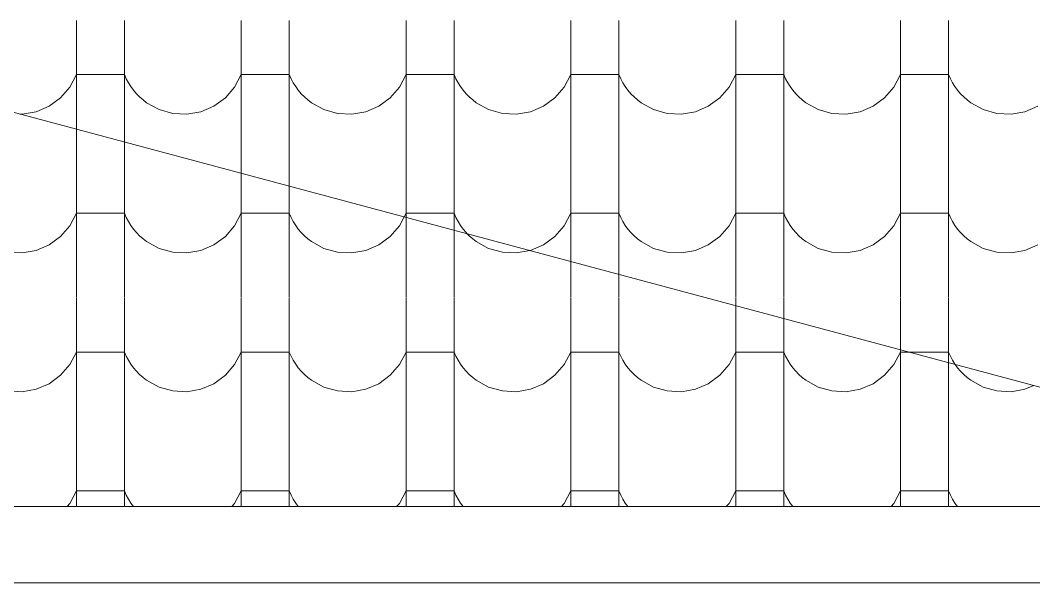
# Model space of a CAD drawing. Header units: millimetres. Extents: x 3554773 to 3850347, y -1853213 to -1653133.
# Drawn here: x 3608492 to 3612596, y -1693890 to -1691612 of the extents above; entities that cross this region are included whole.
import ezdxf

# ---------------------------------------------------------------- set-up
doc = ezdxf.new("R2010")
doc.units = ezdxf.units.MM
doc.header["$MEASUREMENT"] = 0
doc.set_wipeout_variables(frame=1)
doc.linetypes.add('Wipeout_Contour', pattern=[1000, 0, -1000])
doc.layers.add('Shell - Roof', color=7, linetype='Continuous')
doc.layers.add('Structural - Bearing', color=7, linetype='Continuous')
for name, color, linetype, lineweight, true_color in [('Shell - Roof_Pen_No__72', 7, 'Continuous', 20, 0xbf8080), ('Shell - Roof_Pen_No__92', 7, 'Continuous', 13, 0xbf8080), ('Structural - Bearing_Pen_No__87', 7, 'Continuous', 20, 0x6a6a6a)]:
    doc.layers.add(name, color=color, linetype=linetype, lineweight=lineweight, true_color=true_color)

# ---------------------------------------------------------------- blocks, each defined once
blk = doc.blocks.new('Fill_9', base_point=(2062354.7, -947561.6))
at = {"color": 254, "linetype": 'Wipeout_Contour', "lineweight": 0, "ltscale": 16243110.99359402}
blk.add_wipeout([(3675542.1, -1724558.6), (3671600.1, -1725614.9), (3676733.4, -1725614.9), (3680675.4, -1724558.6)], dxfattribs=at).dxf.layer = 'Shell - Roof'
blk = doc.blocks.new('*X19', base_point=(2062354.7, -947561.6))
at = {"layer": 'Shell - Roof_Pen_No__72', "linetype": 'Continuous'}
for p, q in [((3680155.7, -1725236.8), (3680155.7, -1725266.6)), ((3680203.7, -1725249.7), (3680203.7, -1725266.6)), ((3680155.7, -1725267.1), (3680155.7, -1725405.6)), ((3680203.7, -1725267.1), (3680203.7, -1725405.6)), ((3680320.7, -1725281.1), (3680320.7, -1725405.6)), ((3680368.7, -1725293.9), (3680368.7, -1725405.6)), ((3680149, -1725333.7), (3680155.7, -1725321.2)), ((3680179.7, -1725321.2), (3680155.7, -1725321.2)), ((3680203.7, -1725321.2), (3680179.7, -1725321.2)), ((3680203.7, -1725321.2), (3680205.5, -1725325.4)), ((3680205.5, -1725325.4), (3680207.7, -1725329.4)), ((3680207.7, -1725329.4), (3680210.1, -1725333.3)), ((3680314, -1725333.7), (3680320.7, -1725321.2)), ((3680344.7, -1725321.2), (3680320.7, -1725321.2)), ((3680368.7, -1725321.2), (3680344.7, -1725321.2)), ((3680368.7, -1725321.2), (3680370.5, -1725325.4)), ((3680370.5, -1725325.4), (3680372.7, -1725329.4)), ((3680372.7, -1725329.4), (3680375.1, -1725333.3)), ((3680479, -1725333.7), (3680483.8, -1725324.8)), ((3680485.7, -1725325.3), (3680485.7, -1725405.6)), ((3680139.7, -1725344.4), (3680149, -1725333.7)), ((3680210.1, -1725333.3), (3680212.7, -1725336.9)), ((3680212.7, -1725336.9), (3680215.7, -1725340.4)), ((3680304.7, -1725344.4), (3680314, -1725333.7)), ((3680375.1, -1725333.3), (3680377.7, -1725336.9)), ((3680377.7, -1725336.9), (3680380.7, -1725340.4)), ((3680469.7, -1725344.4), (3680479, -1725333.7)), ((3680533.7, -1725338.1), (3680533.7, -1725405.6)), ((3680128.2, -1725352.8), (3680139.7, -1725344.4)), ((3680215.7, -1725340.4), (3680218.9, -1725343.7)), ((3680218.9, -1725343.7), (3680222.3, -1725346.7)), ((3680222.3, -1725346.7), (3680225.9, -1725349.4)), ((3680225.9, -1725349.4), (3680238.3, -1725356.3)), ((3680293.2, -1725352.8), (3680304.7, -1725344.4)), ((3680380.7, -1725340.4), (3680383.9, -1725343.7)), ((3680383.9, -1725343.7), (3680387.3, -1725346.7)), ((3680387.3, -1725346.7), (3680390.9, -1725349.4)), ((3680390.9, -1725349.4), (3680403.3, -1725356.3)), ((3680458.2, -1725352.8), (3680469.7, -1725344.4)), ((3680546.9, -1725341.7), (3680548.9, -1725343.7)), ((3680548.9, -1725343.7), (3680552.3, -1725346.7)), ((3680552.3, -1725346.7), (3680555.9, -1725349.4)), ((3680555.9, -1725349.4), (3680568.3, -1725356.3)), ((3680087, -1725360.1), (3680101.2, -1725360.9)), ((3680101.2, -1725360.9), (3680115.2, -1725358.4)), ((3680115.2, -1725358.4), (3680128.2, -1725352.8)), ((3680238.3, -1725356.3), (3680252, -1725360.1)), ((3680252, -1725360.1), (3680266.2, -1725360.9)), ((3680266.2, -1725360.9), (3680280.2, -1725358.4)), ((3680280.2, -1725358.4), (3680293.2, -1725352.8)), ((3680403.3, -1725356.3), (3680417, -1725360.1)), ((3680417, -1725360.1), (3680431.2, -1725360.9)), ((3680431.2, -1725360.9), (3680445.2, -1725358.4)), ((3680445.2, -1725358.4), (3680458.2, -1725352.8)), ((3680568.3, -1725356.3), (3680582, -1725360.1)), ((3680582, -1725360.1), (3680596.2, -1725360.9)), ((3680596.2, -1725360.9), (3680609.6, -1725358.5)), ((3680650.7, -1725369.5), (3680650.7, -1725405.6)), ((3680698.7, -1725382.3), (3680698.7, -1725405.6)), ((3680155.7, -1725406.1), (3680155.7, -1725544.6)), ((3680203.7, -1725406.1), (3680203.7, -1725544.6)), ((3680320.7, -1725406.1), (3680320.7, -1725544.6)), ((3680368.7, -1725406.1), (3680368.7, -1725544.6)), ((3680485.7, -1725406.1), (3680485.7, -1725544.6)), ((3680533.7, -1725406.1), (3680533.7, -1725544.6)), ((3680650.7, -1725406.1), (3680650.7, -1725544.6)), ((3680698.7, -1725406.1), (3680698.7, -1725544.6)), ((3680815.7, -1725413.7), (3680815.7, -1725544.6)), ((3680863.7, -1725426.6), (3680863.7, -1725544.6)), ((3680149, -1725472.7), (3680155.7, -1725460.2)), ((3680179.7, -1725460.2), (3680155.7, -1725460.2)), ((3680203.7, -1725460.2), (3680179.7, -1725460.2)), ((3680203.7, -1725460.2), (3680205.5, -1725464.4)), ((3680314, -1725472.7), (3680320.7, -1725460.2)), ((3680344.7, -1725460.2), (3680320.7, -1725460.2)), ((3680368.7, -1725460.2), (3680344.7, -1725460.2)), ((3680368.7, -1725460.2), (3680370.5, -1725464.4)), ((3680479, -1725472.7), (3680485.7, -1725460.2)), ((3680509.7, -1725460.2), (3680485.7, -1725460.2)), ((3680533.7, -1725460.2), (3680509.7, -1725460.2)), ((3680533.7, -1725460.2), (3680535.5, -1725464.4)), ((3680644, -1725472.7), (3680650.7, -1725460.2)), ((3680674.7, -1725460.2), (3680650.7, -1725460.2)), ((3680698.7, -1725460.2), (3680674.7, -1725460.2)), ((3680698.7, -1725460.2), (3680700.5, -1725464.4)), ((3680809, -1725472.7), (3680815.7, -1725460.2)), ((3680839.7, -1725460.2), (3680815.7, -1725460.2)), ((3680863.7, -1725460.2), (3680839.7, -1725460.2)), ((3680863.7, -1725460.2), (3680865.5, -1725464.4)), ((3680974, -1725472.7), (3680980.7, -1725460.2)), ((3680980.7, -1725457.9), (3680980.7, -1725544.6)), ((3680989.2, -1725460.2), (3680980.7, -1725460.2)), ((3680205.5, -1725464.4), (3680207.7, -1725468.4)), ((3680207.7, -1725468.4), (3680210.1, -1725472.3)), ((3680370.5, -1725464.4), (3680372.7, -1725468.4)), ((3680372.7, -1725468.4), (3680375.1, -1725472.3)), ((3680535.5, -1725464.4), (3680537.7, -1725468.4)), ((3680537.7, -1725468.4), (3680540.1, -1725472.3)), ((3680700.5, -1725464.4), (3680702.7, -1725468.4)), ((3680702.7, -1725468.4), (3680705.1, -1725472.3)), ((3680865.5, -1725464.4), (3680867.7, -1725468.4)), ((3680867.7, -1725468.4), (3680870.1, -1725472.3)), ((3681028.7, -1725470.8), (3681028.7, -1725544.6)), ((3680139.7, -1725483.4), (3680149, -1725472.7)), ((3680210.1, -1725472.3), (3680212.7, -1725475.9)), ((3680212.7, -1725475.9), (3680215.7, -1725479.4)), ((3680215.7, -1725479.4), (3680218.9, -1725482.7)), ((3680304.7, -1725483.4), (3680314, -1725472.7)), ((3680375.1, -1725472.3), (3680377.7, -1725475.9)), ((3680377.7, -1725475.9), (3680380.7, -1725479.4)), ((3680380.7, -1725479.4), (3680383.9, -1725482.7)), ((3680469.7, -1725483.4), (3680479, -1725472.7)), ((3680540.1, -1725472.3), (3680542.7, -1725475.9)), ((3680542.7, -1725475.9), (3680545.7, -1725479.4)), ((3680545.7, -1725479.4), (3680548.9, -1725482.7)), ((3680634.7, -1725483.4), (3680644, -1725472.7)), ((3680705.1, -1725472.3), (3680707.7, -1725475.9)), ((3680707.7, -1725475.9), (3680710.7, -1725479.4)), ((3680710.7, -1725479.4), (3680713.9, -1725482.7)), ((3680799.7, -1725483.4), (3680809, -1725472.7)), ((3680870.1, -1725472.3), (3680872.7, -1725475.9)), ((3680872.7, -1725475.9), (3680875.7, -1725479.4)), ((3680875.7, -1725479.4), (3680878.9, -1725482.7)), ((3680964.7, -1725483.4), (3680974, -1725472.7)), ((3681035.3, -1725472.5), (3681037.7, -1725475.9)), ((3681037.7, -1725475.9), (3681040.7, -1725479.4)), ((3681040.7, -1725479.4), (3681043.9, -1725482.7)), ((3680115.2, -1725497.4), (3680128.2, -1725491.8)), ((3680128.2, -1725491.8), (3680139.7, -1725483.4)), ((3680218.9, -1725482.7), (3680222.3, -1725485.7)), ((3680222.3, -1725485.7), (3680225.9, -1725488.4)), ((3680225.9, -1725488.4), (3680238.3, -1725495.3)), ((3680280.2, -1725497.4), (3680293.2, -1725491.8)), ((3680293.2, -1725491.8), (3680304.7, -1725483.4)), ((3680383.9, -1725482.7), (3680387.3, -1725485.7)), ((3680387.3, -1725485.7), (3680390.9, -1725488.4)), ((3680390.9, -1725488.4), (3680403.3, -1725495.3)), ((3680445.2, -1725497.4), (3680458.2, -1725491.8)), ((3680458.2, -1725491.8), (3680469.7, -1725483.4)), ((3680548.9, -1725482.7), (3680552.3, -1725485.7)), ((3680552.3, -1725485.7), (3680555.9, -1725488.4)), ((3680555.9, -1725488.4), (3680568.3, -1725495.3)), ((3680610.2, -1725497.4), (3680623.2, -1725491.8)), ((3680623.2, -1725491.8), (3680634.7, -1725483.4)), ((3680713.9, -1725482.7), (3680717.3, -1725485.7)), ((3680717.3, -1725485.7), (3680720.9, -1725488.4)), ((3680720.9, -1725488.4), (3680733.3, -1725495.3)), ((3680775.2, -1725497.4), (3680788.2, -1725491.8)), ((3680788.2, -1725491.8), (3680799.7, -1725483.4)), ((3680878.9, -1725482.7), (3680882.3, -1725485.7)), ((3680882.3, -1725485.7), (3680885.9, -1725488.4)), ((3680885.9, -1725488.4), (3680898.3, -1725495.3)), ((3680940.2, -1725497.4), (3680953.2, -1725491.8)), ((3680953.2, -1725491.8), (3680964.7, -1725483.4)), ((3681043.9, -1725482.7), (3681047.3, -1725485.7)), ((3681047.3, -1725485.7), (3681050.9, -1725488.4)), ((3681050.9, -1725488.4), (3681063.3, -1725495.3)), ((3680087, -1725499.1), (3680101.2, -1725499.9)), ((3680101.2, -1725499.9), (3680115.2, -1725497.4)), ((3680238.3, -1725495.3), (3680252, -1725499.1)), ((3680252, -1725499.1), (3680266.2, -1725499.9)), ((3680266.2, -1725499.9), (3680280.2, -1725497.4)), ((3680403.3, -1725495.3), (3680417, -1725499.1)), ((3680417, -1725499.1), (3680431.2, -1725499.9)), ((3680431.2, -1725499.9), (3680445.2, -1725497.4)), ((3680568.3, -1725495.3), (3680582, -1725499.1)), ((3680582, -1725499.1), (3680596.2, -1725499.9)), ((3680596.2, -1725499.9), (3680610.2, -1725497.4)), ((3680733.3, -1725495.3), (3680747, -1725499.1)), ((3680747, -1725499.1), (3680761.2, -1725499.9)), ((3680761.2, -1725499.9), (3680775.2, -1725497.4)), ((3680898.3, -1725495.3), (3680912, -1725499.1)), ((3680912, -1725499.1), (3680926.2, -1725499.9)), ((3680926.2, -1725499.9), (3680940.2, -1725497.4)), ((3681063.3, -1725495.3), (3681077, -1725499.1)), ((3681077, -1725499.1), (3681091.2, -1725499.9)), ((3681091.2, -1725499.9), (3681105.2, -1725497.4)), ((3681105.2, -1725497.4), (3681113.9, -1725493.6)), ((3680155.7, -1725545.1), (3680155.7, -1725614.9)), ((3680203.7, -1725545.1), (3680203.7, -1725614.9)), ((3680320.7, -1725545.1), (3680320.7, -1725614.9)), ((3680368.7, -1725545.1), (3680368.7, -1725614.9)), ((3680485.7, -1725545.1), (3680485.7, -1725614.9)), ((3680533.7, -1725545.1), (3680533.7, -1725614.9)), ((3680650.7, -1725545.1), (3680650.7, -1725614.9)), ((3680698.7, -1725545.1), (3680698.7, -1725614.9)), ((3680815.7, -1725545.1), (3680815.7, -1725614.9)), ((3680863.7, -1725545.1), (3680863.7, -1725614.9)), ((3680980.7, -1725545.1), (3680980.7, -1725614.9)), ((3681028.7, -1725545.1), (3681028.7, -1725614.9)), ((3680149, -1725611.7), (3680155.7, -1725599.2)), ((3680179.7, -1725599.2), (3680155.7, -1725599.2)), ((3680203.7, -1725599.2), (3680179.7, -1725599.2)), ((3680203.7, -1725599.2), (3680205.5, -1725603.4)), ((3680205.5, -1725603.4), (3680207.7, -1725607.4)), ((3680314, -1725611.7), (3680320.7, -1725599.2)), ((3680344.7, -1725599.2), (3680320.7, -1725599.2)), ((3680368.7, -1725599.2), (3680344.7, -1725599.2)), ((3680368.7, -1725599.2), (3680370.5, -1725603.4)), ((3680370.5, -1725603.4), (3680372.7, -1725607.4)), ((3680479, -1725611.7), (3680485.7, -1725599.2)), ((3680509.7, -1725599.2), (3680485.7, -1725599.2)), ((3680533.7, -1725599.2), (3680509.7, -1725599.2)), ((3680533.7, -1725599.2), (3680535.5, -1725603.4)), ((3680535.5, -1725603.4), (3680537.7, -1725607.4)), ((3680644, -1725611.7), (3680650.7, -1725599.2)), ((3680674.7, -1725599.2), (3680650.7, -1725599.2)), ((3680698.7, -1725599.2), (3680674.7, -1725599.2)), ((3680698.7, -1725599.2), (3680700.5, -1725603.4)), ((3680700.5, -1725603.4), (3680702.7, -1725607.4)), ((3680809, -1725611.7), (3680815.7, -1725599.2)), ((3680839.7, -1725599.2), (3680815.7, -1725599.2)), ((3680863.7, -1725599.2), (3680839.7, -1725599.2)), ((3680863.7, -1725599.2), (3680865.5, -1725603.4)), ((3680865.5, -1725603.4), (3680867.7, -1725607.4)), ((3680974, -1725611.7), (3680980.7, -1725599.2)), ((3681004.7, -1725599.2), (3680980.7, -1725599.2)), ((3681028.7, -1725599.2), (3681004.7, -1725599.2)), ((3681028.7, -1725599.2), (3681030.5, -1725603.4)), ((3681030.5, -1725603.4), (3681032.7, -1725607.4)), ((3680146.2, -1725614.9), (3680149, -1725611.7)), ((3680207.7, -1725607.4), (3680210.1, -1725611.3)), ((3680210.1, -1725611.3), (3680212.7, -1725614.9)), ((3680311.2, -1725614.9), (3680314, -1725611.7)), ((3680372.7, -1725607.4), (3680375.1, -1725611.3)), ((3680375.1, -1725611.3), (3680377.7, -1725614.9)), ((3680476.2, -1725614.9), (3680479, -1725611.7)), ((3680537.7, -1725607.4), (3680540.1, -1725611.3)), ((3680540.1, -1725611.3), (3680542.7, -1725614.9)), ((3680641.2, -1725614.9), (3680644, -1725611.7)), ((3680702.7, -1725607.4), (3680705.1, -1725611.3)), ((3680705.1, -1725611.3), (3680707.7, -1725614.9)), ((3680806.2, -1725614.9), (3680809, -1725611.7)), ((3680867.7, -1725607.4), (3680870.1, -1725611.3)), ((3680870.1, -1725611.3), (3680872.7, -1725614.9)), ((3680971.2, -1725614.9), (3680974, -1725611.7)), ((3681032.7, -1725607.4), (3681035.1, -1725611.3)), ((3681035.1, -1725611.3), (3681037.7, -1725614.9))]:
    blk.add_line(p, q, dxfattribs=at)
blk = doc.blocks.new('Fill_10', base_point=(2062354.7, -947561.6))
at = {"color": 254, "linetype": 'Wipeout_Contour', "lineweight": 0, "ltscale": 12190911.82455207}
blk.add_wipeout([(3679150, -1724967.4), (3676733.4, -1725614.9), (3681566.6, -1725614.9)], dxfattribs=at).dxf.layer = 'Shell - Roof'
at = {"layer": 'Shell - Roof_Pen_No__72', "linetype": 'Continuous'}
blk.add_blockref('*X19', (2062354.7, -947561.6), dxfattribs=at)
blk = doc.blocks.new('*X21', base_point=(2062354.7, -947561.6))
at = {"layer": 'Shell - Roof_Pen_No__72', "linetype": 'Continuous'}
for p, q in [((3680155.7, -1725128.1), (3680155.7, -1725236.8)), ((3680203.7, -1725128.1), (3680203.7, -1725249.7)), ((3680320.7, -1725128.1), (3680320.7, -1725266.6)), ((3680368.7, -1725128.1), (3680368.7, -1725266.6)), ((3680485.7, -1725128.1), (3680485.7, -1725266.6)), ((3680533.7, -1725128.1), (3680533.7, -1725266.6)), ((3680650.7, -1725128.1), (3680650.7, -1725266.6)), ((3680698.7, -1725128.1), (3680698.7, -1725266.6)), ((3680815.7, -1725128.1), (3680815.7, -1725266.6)), ((3680863.7, -1725128.1), (3680863.7, -1725266.6)), ((3680980.7, -1725128.1), (3680980.7, -1725266.6)), ((3681028.7, -1725128.1), (3681028.7, -1725266.6)), ((3680149, -1725194.7), (3680155.7, -1725182.2)), ((3680179.7, -1725182.2), (3680155.7, -1725182.2)), ((3680203.7, -1725182.2), (3680179.7, -1725182.2)), ((3680203.7, -1725182.2), (3680205.5, -1725186.4)), ((3680205.5, -1725186.4), (3680207.7, -1725190.4)), ((3680314, -1725194.7), (3680320.7, -1725182.2)), ((3680344.7, -1725182.2), (3680320.7, -1725182.2)), ((3680368.7, -1725182.2), (3680344.7, -1725182.2)), ((3680368.7, -1725182.2), (3680370.5, -1725186.4)), ((3680370.5, -1725186.4), (3680372.7, -1725190.4)), ((3680479, -1725194.7), (3680485.7, -1725182.2)), ((3680509.7, -1725182.2), (3680485.7, -1725182.2)), ((3680533.7, -1725182.2), (3680509.7, -1725182.2)), ((3680533.7, -1725182.2), (3680535.5, -1725186.4)), ((3680535.5, -1725186.4), (3680537.7, -1725190.4)), ((3680644, -1725194.7), (3680650.7, -1725182.2)), ((3680674.7, -1725182.2), (3680650.7, -1725182.2)), ((3680698.7, -1725182.2), (3680674.7, -1725182.2)), ((3680698.7, -1725182.2), (3680700.5, -1725186.4)), ((3680700.5, -1725186.4), (3680702.7, -1725190.4)), ((3680809, -1725194.7), (3680815.7, -1725182.2)), ((3680839.7, -1725182.2), (3680815.7, -1725182.2)), ((3680863.7, -1725182.2), (3680839.7, -1725182.2)), ((3680863.7, -1725182.2), (3680865.5, -1725186.4)), ((3680865.5, -1725186.4), (3680867.7, -1725190.4)), ((3680974, -1725194.7), (3680980.7, -1725182.2)), ((3681004.7, -1725182.2), (3680980.7, -1725182.2)), ((3681028.7, -1725182.2), (3681004.7, -1725182.2)), ((3681028.7, -1725182.2), (3681030.5, -1725186.4)), ((3681030.5, -1725186.4), (3681032.7, -1725190.4)), ((3680139.7, -1725205.4), (3680149, -1725194.7)), ((3680207.7, -1725190.4), (3680210.1, -1725194.3)), ((3680210.1, -1725194.3), (3680212.7, -1725197.9)), ((3680212.7, -1725197.9), (3680215.7, -1725201.4)), ((3680304.7, -1725205.4), (3680314, -1725194.7)), ((3680372.7, -1725190.4), (3680375.1, -1725194.3)), ((3680375.1, -1725194.3), (3680377.7, -1725197.9)), ((3680377.7, -1725197.9), (3680380.7, -1725201.4)), ((3680469.7, -1725205.4), (3680479, -1725194.7)), ((3680537.7, -1725190.4), (3680540.1, -1725194.3)), ((3680540.1, -1725194.3), (3680542.7, -1725197.9)), ((3680542.7, -1725197.9), (3680545.7, -1725201.4)), ((3680634.7, -1725205.4), (3680644, -1725194.7)), ((3680702.7, -1725190.4), (3680705.1, -1725194.3)), ((3680705.1, -1725194.3), (3680707.7, -1725197.9)), ((3680707.7, -1725197.9), (3680710.7, -1725201.4)), ((3680799.7, -1725205.4), (3680809, -1725194.7)), ((3680867.7, -1725190.4), (3680870.1, -1725194.3)), ((3680870.1, -1725194.3), (3680872.7, -1725197.9)), ((3680872.7, -1725197.9), (3680875.7, -1725201.4)), ((3680964.7, -1725205.4), (3680974, -1725194.7)), ((3681032.7, -1725190.4), (3681035.1, -1725194.3)), ((3681035.1, -1725194.3), (3681037.7, -1725197.9)), ((3681037.7, -1725197.9), (3681040.7, -1725201.4)), ((3680128.2, -1725213.8), (3680139.7, -1725205.4)), ((3680215.7, -1725201.4), (3680218.9, -1725204.7)), ((3680218.9, -1725204.7), (3680222.3, -1725207.7)), ((3680222.3, -1725207.7), (3680225.9, -1725210.4)), ((3680293.2, -1725213.8), (3680304.7, -1725205.4)), ((3680380.7, -1725201.4), (3680383.9, -1725204.7)), ((3680383.9, -1725204.7), (3680387.3, -1725207.7)), ((3680387.3, -1725207.7), (3680390.9, -1725210.4)), ((3680458.2, -1725213.8), (3680469.7, -1725205.4)), ((3680545.7, -1725201.4), (3680548.9, -1725204.7)), ((3680548.9, -1725204.7), (3680552.3, -1725207.7)), ((3680552.3, -1725207.7), (3680555.9, -1725210.4)), ((3680623.2, -1725213.8), (3680634.7, -1725205.4)), ((3680710.7, -1725201.4), (3680713.9, -1725204.7)), ((3680713.9, -1725204.7), (3680717.3, -1725207.7)), ((3680717.3, -1725207.7), (3680720.9, -1725210.4)), ((3680788.2, -1725213.8), (3680799.7, -1725205.4)), ((3680875.7, -1725201.4), (3680878.9, -1725204.7)), ((3680878.9, -1725204.7), (3680882.3, -1725207.7)), ((3680882.3, -1725207.7), (3680885.9, -1725210.4)), ((3680953.2, -1725213.8), (3680964.7, -1725205.4)), ((3681040.7, -1725201.4), (3681043.9, -1725204.7)), ((3681043.9, -1725204.7), (3681047.3, -1725207.7)), ((3681047.3, -1725207.7), (3681050.9, -1725210.4)), ((3680115.2, -1725219.4), (3680128.2, -1725213.8)), ((3680225.9, -1725210.4), (3680238.3, -1725217.3)), ((3680238.3, -1725217.3), (3680252, -1725221.1)), ((3680280.2, -1725219.4), (3680293.2, -1725213.8)), ((3680390.9, -1725210.4), (3680403.3, -1725217.3)), ((3680403.3, -1725217.3), (3680417, -1725221.1)), ((3680445.2, -1725219.4), (3680458.2, -1725213.8)), ((3680555.9, -1725210.4), (3680568.3, -1725217.3)), ((3680568.3, -1725217.3), (3680582, -1725221.1)), ((3680610.2, -1725219.4), (3680623.2, -1725213.8)), ((3680720.9, -1725210.4), (3680733.3, -1725217.3)), ((3680733.3, -1725217.3), (3680747, -1725221.1)), ((3680775.2, -1725219.4), (3680788.2, -1725213.8)), ((3680885.9, -1725210.4), (3680898.3, -1725217.3)), ((3680898.3, -1725217.3), (3680912, -1725221.1)), ((3680940.2, -1725219.4), (3680953.2, -1725213.8)), ((3681050.9, -1725210.4), (3681063.3, -1725217.3)), ((3681063.3, -1725217.3), (3681077, -1725221.1)), ((3681105.2, -1725219.4), (3681118.2, -1725213.8)), ((3680099.4, -1725221.8), (3680101.2, -1725221.9)), ((3680101.2, -1725221.9), (3680115.2, -1725219.4)), ((3680252, -1725221.1), (3680266.2, -1725221.9)), ((3680266.2, -1725221.9), (3680280.2, -1725219.4)), ((3680417, -1725221.1), (3680431.2, -1725221.9)), ((3680431.2, -1725221.9), (3680445.2, -1725219.4)), ((3680582, -1725221.1), (3680596.2, -1725221.9)), ((3680596.2, -1725221.9), (3680610.2, -1725219.4)), ((3680747, -1725221.1), (3680761.2, -1725221.9)), ((3680761.2, -1725221.9), (3680775.2, -1725219.4)), ((3680912, -1725221.1), (3680926.2, -1725221.9)), ((3680926.2, -1725221.9), (3680940.2, -1725219.4)), ((3681077, -1725221.1), (3681091.2, -1725221.9)), ((3681091.2, -1725221.9), (3681105.2, -1725219.4)), ((3680320.7, -1725267.1), (3680320.7, -1725281.1)), ((3680368.7, -1725267.1), (3680368.7, -1725293.9)), ((3680485.7, -1725267.1), (3680485.7, -1725325.3)), ((3680533.7, -1725267.1), (3680533.7, -1725338.1)), ((3680650.7, -1725267.1), (3680650.7, -1725369.5)), ((3680698.7, -1725267.1), (3680698.7, -1725382.3)), ((3680815.7, -1725267.1), (3680815.7, -1725405.6)), ((3680863.7, -1725267.1), (3680863.7, -1725405.6)), ((3680980.7, -1725267.1), (3680980.7, -1725405.6)), ((3681028.7, -1725267.1), (3681028.7, -1725405.6)), ((3680483.8, -1725324.8), (3680485.7, -1725321.2)), ((3680509.7, -1725321.2), (3680485.7, -1725321.2)), ((3680533.7, -1725321.2), (3680509.7, -1725321.2)), ((3680533.7, -1725321.2), (3680535.5, -1725325.4)), ((3680535.5, -1725325.4), (3680537.7, -1725329.4)), ((3680537.7, -1725329.4), (3680540.1, -1725333.3)), ((3680644, -1725333.7), (3680650.7, -1725321.2)), ((3680674.7, -1725321.2), (3680650.7, -1725321.2)), ((3680698.7, -1725321.2), (3680674.7, -1725321.2)), ((3680698.7, -1725321.2), (3680700.5, -1725325.4)), ((3680700.5, -1725325.4), (3680702.7, -1725329.4)), ((3680702.7, -1725329.4), (3680705.1, -1725333.3)), ((3680809, -1725333.7), (3680815.7, -1725321.2)), ((3680839.7, -1725321.2), (3680815.7, -1725321.2)), ((3680863.7, -1725321.2), (3680839.7, -1725321.2)), ((3680863.7, -1725321.2), (3680865.5, -1725325.4)), ((3680865.5, -1725325.4), (3680867.7, -1725329.4)), ((3680867.7, -1725329.4), (3680870.1, -1725333.3)), ((3680974, -1725333.7), (3680980.7, -1725321.2)), ((3681004.7, -1725321.2), (3680980.7, -1725321.2)), ((3681028.7, -1725321.2), (3681004.7, -1725321.2)), ((3681028.7, -1725321.2), (3681030.5, -1725325.4)), ((3681030.5, -1725325.4), (3681032.7, -1725329.4)), ((3681032.7, -1725329.4), (3681035.1, -1725333.3)), ((3680540.1, -1725333.3), (3680542.7, -1725336.9)), ((3680542.7, -1725336.9), (3680545.7, -1725340.4)), ((3680634.7, -1725344.4), (3680644, -1725333.7)), ((3680705.1, -1725333.3), (3680707.7, -1725336.9)), ((3680707.7, -1725336.9), (3680710.7, -1725340.4)), ((3680799.7, -1725344.4), (3680809, -1725333.7)), ((3680870.1, -1725333.3), (3680872.7, -1725336.9)), ((3680872.7, -1725336.9), (3680875.7, -1725340.4)), ((3680964.7, -1725344.4), (3680974, -1725333.7)), ((3681035.1, -1725333.3), (3681037.7, -1725336.9)), ((3681037.7, -1725336.9), (3681040.7, -1725340.4)), ((3680545.7, -1725340.4), (3680546.9, -1725341.7)), ((3680623.2, -1725352.8), (3680634.7, -1725344.4)), ((3680710.7, -1725340.4), (3680713.9, -1725343.7)), ((3680713.9, -1725343.7), (3680717.3, -1725346.7)), ((3680717.3, -1725346.7), (3680720.9, -1725349.4)), ((3680720.9, -1725349.4), (3680733.3, -1725356.3)), ((3680788.2, -1725352.8), (3680799.7, -1725344.4)), ((3680875.7, -1725340.4), (3680878.9, -1725343.7)), ((3680878.9, -1725343.7), (3680882.3, -1725346.7)), ((3680882.3, -1725346.7), (3680885.9, -1725349.4)), ((3680885.9, -1725349.4), (3680898.3, -1725356.3)), ((3680953.2, -1725352.8), (3680964.7, -1725344.4)), ((3681040.7, -1725340.4), (3681043.9, -1725343.7)), ((3681043.9, -1725343.7), (3681047.3, -1725346.7)), ((3681047.3, -1725346.7), (3681050.9, -1725349.4)), ((3681050.9, -1725349.4), (3681063.3, -1725356.3)), ((3680609.6, -1725358.5), (3680610.2, -1725358.4)), ((3680610.2, -1725358.4), (3680623.2, -1725352.8)), ((3680733.3, -1725356.3), (3680747, -1725360.1)), ((3680747, -1725360.1), (3680761.2, -1725360.9)), ((3680761.2, -1725360.9), (3680775.2, -1725358.4)), ((3680775.2, -1725358.4), (3680788.2, -1725352.8)), ((3680898.3, -1725356.3), (3680912, -1725360.1)), ((3680912, -1725360.1), (3680926.2, -1725360.9)), ((3680926.2, -1725360.9), (3680940.2, -1725358.4)), ((3680940.2, -1725358.4), (3680953.2, -1725352.8)), ((3681063.3, -1725356.3), (3681077, -1725360.1)), ((3681077, -1725360.1), (3681091.2, -1725360.9)), ((3681091.2, -1725360.9), (3681105.2, -1725358.4)), ((3681105.2, -1725358.4), (3681118.2, -1725352.8)), ((3680815.7, -1725406.1), (3680815.7, -1725413.7)), ((3680863.7, -1725406.1), (3680863.7, -1725426.6)), ((3680980.7, -1725406.1), (3680980.7, -1725457.9)), ((3681028.7, -1725406.1), (3681028.7, -1725470.8)), ((3681004.7, -1725460.2), (3680989.2, -1725460.2)), ((3681028.7, -1725460.2), (3681004.7, -1725460.2)), ((3681028.7, -1725460.2), (3681030.5, -1725464.4)), ((3681030.5, -1725464.4), (3681032.7, -1725468.4)), ((3681032.7, -1725468.4), (3681035.1, -1725472.3)), ((3681035.1, -1725472.3), (3681035.3, -1725472.5))]:
    blk.add_line(p, q, dxfattribs=at)
blk = doc.blocks.new('Fill_11', base_point=(2062354.7, -947561.6))
at = {"color": 254, "linetype": 'Wipeout_Contour', "lineweight": 0, "ltscale": 20331142.60891676}
blk.add_wipeout([(3680688.3, -1724555.2), (3679150, -1724967.4), (3681566.6, -1725614.9), (3686699.9, -1725614.9), (3682745.1, -1724555.2)], dxfattribs=at).dxf.layer = 'Shell - Roof'
at = {"layer": 'Shell - Roof_Pen_No__72', "linetype": 'Continuous'}
blk.add_blockref('*X21', (2062354.7, -947561.6), dxfattribs=at)

msp = doc.modelspace()

# ---------------------------------------------------------------- wipeouts: each hides what was drawn before it
at = {"color": 254, "linetype": 'Wipeout_Contour', "lineweight": 0, "ltscale": 16254981.3060142}
msp.add_wipeout([(3588176.4, -1693581.6), (3588176.4, -1693890.2), (3621129.2, -1693890.2), (3621129.2, -1693581.6)], dxfattribs=at).dxf.layer = 'Structural - Bearing'

# ---------------------------------------------------------------- next in the draw order: linework, layer by layer
at = {"layer": 'Structural - Bearing_Pen_No__87', "linetype": 'Continuous'}
msp.add_line((3588176.4, -1693890.2), (3621129.2, -1693890.2), dxfattribs=at)

# ---------------------------------------------------------------- next in the draw order: block references
at = {"layer": 'Shell - Roof_Pen_No__72', "linetype": 'Continuous', "xscale": 4.044305905627746, "yscale": 4.044305905627746, "zscale": 4.044305905627746}
msp.add_blockref('Fill_9', (-2934162, 1453103.7), dxfattribs=at)

# ---------------------------------------------------------------- next in the draw order: block references
msp.add_blockref('Fill_10', (-2934162, 1453103.7), dxfattribs=at)

# ---------------------------------------------------------------- next in the draw order: block references
msp.add_blockref('Fill_11', (-2934162, 1453103.7), dxfattribs=at)

# ---------------------------------------------------------------- next in the draw order: linework, layer by layer
at = {"layer": 'Shell - Roof_Pen_No__92', "linetype": 'Continuous'}
msp.add_line((3614426.2, -1693581.6), (3604652.8, -1690962.9), dxfattribs=at)
at = {"layer": 'Structural - Bearing_Pen_No__87', "linetype": 'Continuous'}
msp.add_line((3588176.4, -1693581.6), (3621129.2, -1693581.6), dxfattribs=at)

doc.saveas('drawing.dxf')
